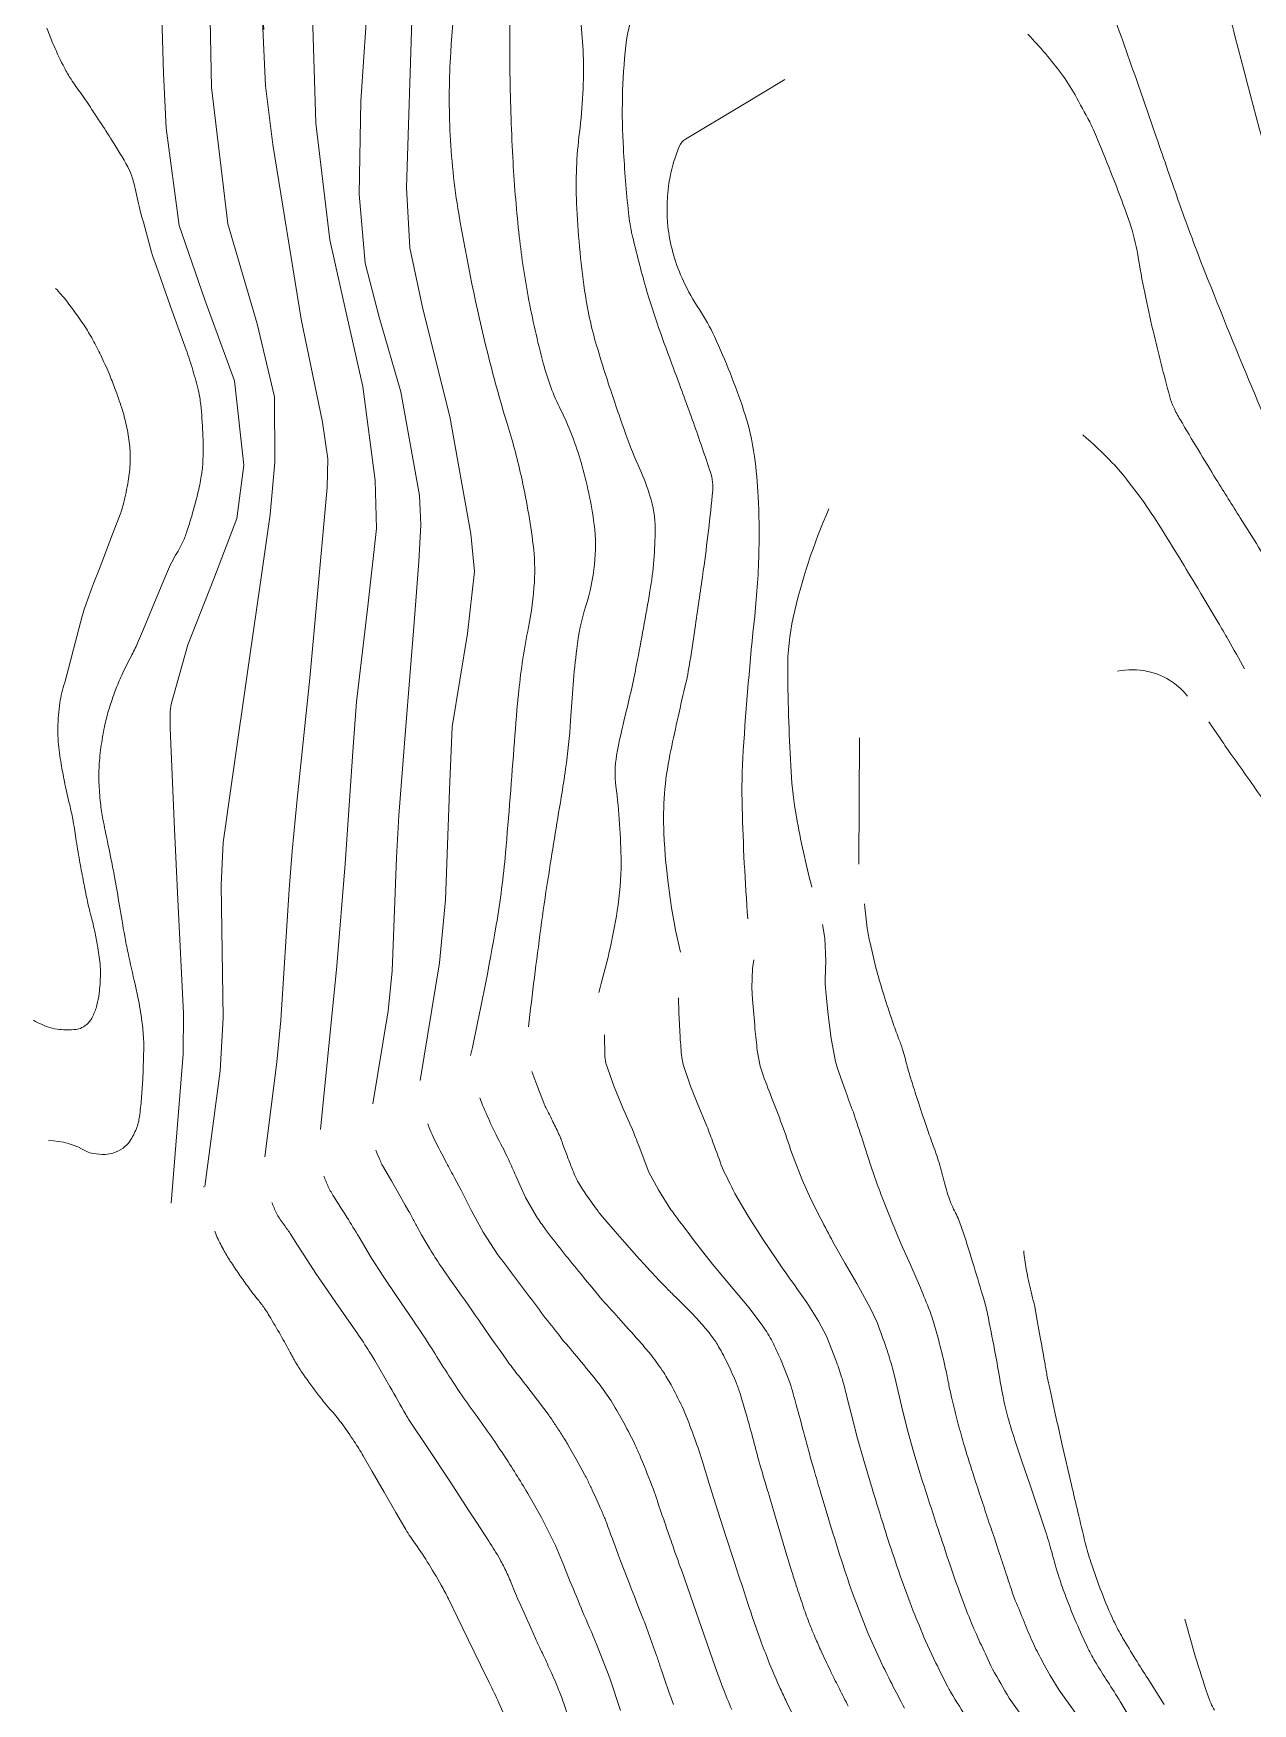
# Model space of a CAD drawing. Header units: inches. Extents: x 115425 to 116786, y 150085 to 152399.
# Drawn here: x 115763.3 to 115832.9, y 151342.6 to 151437.8 of the extents above; entities that cross this region are included whole.
import ezdxf

# ---------------------------------------------------------------- set-up
doc = ezdxf.new("R2010")
doc.units = ezdxf.units.IN
doc.header["$MEASUREMENT"] = 0
doc.layers.add('Contour', color=7, linetype='Continuous', lineweight=0, true_color=0xbed2ff)

msp = doc.modelspace()

# ---------------------------------------------------------------- linework, layer by layer
at = {"layer": 'Contour'}
for p, q in [((115810.475, 151397.664), (115810.437, 151390.446)), ((115773.053, 151372.075), (115773.06, 151372.035))]:
    msp.add_line(p, q, dxfattribs=at)
for points in [[(115776.55, 151373.752), (115777.244, 151379.149), (115777.467, 151381.559), (115777.937, 151388.996), (115778.1, 151391.182), (115778.397, 151394.161), (115779.114, 151401.058), (115780.106, 151411.933), (115780.137, 151413.564), (115779.84, 151415.656), (115778.616, 151421.541), (115777, 151431.5), (115776.589, 151434.836), (115776.332, 151440.205), (115776.488, 151438.045), (115776.184, 151442.339), (115776.496, 151451.684), (115775.716, 151460.094), (115774.157, 151468.815), (115772.288, 151479.974), (115770.691, 151486.197), (115768.455, 151492.739), (115766.278, 151500)], [(115779.72, 151375.313), (115780.665, 151384.657), (115781.137, 151390.472), (115781.591, 151397.147), (115781.771, 151399.715), (115782.426, 151405.159), (115782.912, 151409.591), (115782.854, 151412.336), (115782.151, 151417.695), (115781.194, 151421.897), (115780.25, 151426.052), (115779.452, 151432.71), (115779.23, 151440.084), (115779.397, 151445.002), (115779.732, 151449.919), (115779.883, 151453.4), (115779.418, 151457.695), (115777.08, 151475.506), (115775.642, 151483.006), (115774.045, 151488.59), (115772.608, 151493.058), (115770.412, 151500)], [(115771.203, 151371.118), (115771.898, 151379.611), (115771.9, 151381.936), (115771.585, 151388.43), (115771.394, 151392.445), (115771.156, 151398.202), (115771.14, 151399.156), (115771.196, 151399.578), (115772.154, 151402.955), (115773.639, 151406.732), (115774.95, 151410.158), (115775.345, 151413.198), (115774.824, 151418.008), (115773.134, 151422.632), (115771.655, 151426.872), (115770.914, 151432.433), (115770.763, 151435.567), (115770.584, 151441.983)], [(115782.705, 151376.784), (115783.595, 151382.08), (115783.811, 151384.353), (115784.064, 151390.835), (115784.191, 151393.217), (115784.58, 151398.077), (115785.078, 151404.232), (115785.331, 151407.711), (115785.458, 151409.803), (115785.377, 151411.477), (115784.309, 151417.383), (115783.077, 151421.643), (115782.282, 151424.727), (115781.936, 151428.653), (115782.028, 151433.97), (115782.459, 151440.444)], [(115785.409, 151378.116), (115786.523, 151384.813), (115786.859, 151388.411), (115787.079, 151394.698), (115787.239, 151398.287), (115788.107, 151403.61), (115788.507, 151407.15), (115788.304, 151409.286), (115787.104, 151415.985), (115785.561, 151422.115), (115784.823, 151425.608), (115784.632, 151429.035), (115784.95, 151439.156)], [(115773.127, 151372.066), (115773.994, 151378.655), (115774.172, 151381.686), (115774.054, 151389.27), (115774.172, 151391.688), (115774.631, 151394.902), (115775.692, 151402.324), (115776.294, 151406.53), (115776.845, 151410.387), (115777.115, 151413.373), (115777.099, 151417.097), (115776.114, 151421.259), (115774.437, 151426.973), (115773.505, 151434.749), (115773.424, 151438.622)]]:
    msp.add_lwpolyline(points, dxfattribs=at)
for points in [[(115843.155, 151406.728, -0.005242), (115841.425, 151409.996, -0.009547), (115840.528, 151411.819, -0.00122), (115838.201, 151416.819, -0.012914), (115837.994, 151417.297, -0.017493), (115837.264, 151419.321, -0.004528), (115834.788, 151427.253, -0.011973), (115831.923, 151437.623, 0.024924), (115830.417, 151442.57), (115829.189, 151445.972), (115827.875, 151449.614), (115825.969, 151454.91), (115825.881, 151455.158), (115825.841, 151455.272), (115824.765, 151458.456, -0.0032), (115823.648, 151461.834, 0.003737), (115822.689, 151464.725, 0.026163), (115822.59, 151464.972, 0.002175), (115821.238, 151467.868, 0.03777), (115819.867, 151470.28, 0.026383), (115817.481, 151473.452)], [(115800.261, 151385.433, -0.045628), (115799.318, 151392.233, -0.062506), (115799.668, 151396.696, -0.007343), (115800.519, 151400.54, 0.019246), (115800.809, 151402.014, 0.002533), (115801.123, 151404.084, 0.001681), (115801.57, 151407.206, 0.010345), (115802.109, 151411.757, 0.074412), (115802.076, 151412.397, 0.03058), (115801.93, 151412.944, 0.005696), (115800.936, 151415.816, 0.003552), (115799.864, 151418.735, -0.004567), (115799.035, 151421.007, -0.015553), (115798.287, 151423.344, -0.012391), (115797.514, 151426.325, -0.031682), (115797.301, 151427.599, -0.011129), (115797.007, 151431.263, -0.040715), (115797.145, 151437.131, -0.090441), (115797.894, 151439.683, -0.00815), (115798.523, 151440.885, 0.00342), (115800.049, 151443.734, 0.005164), (115801.812, 151447.17, 0.005507), (115804.735, 151453.174)], [(115839.691, 151405.065, -0.002979), (115839.218, 151405.691, -0.011561), (115839.101, 151405.856, -0.008169), (115837.096, 151408.933, -0.015987), (115836.148, 151410.552, -0.015547), (115834.907, 151413.017, -0.009436), (115833.069, 151417.173, -0.005136), (115830.187, 151424.241, -0.009609), (115828.758, 151428.062, -0.002233), (115827.416, 151431.929, 0.002434), (115826.183, 151435.475, 0.001147), (115824.618, 151439.876, 0.008276), (115824.39, 151440.482), (115824.332, 151440.624), (115823.946, 151441.528, 0.007229), (115822.845, 151444.001, 0.007217), (115821.671, 151446.444, 0.016077), (115821.413, 151446.922, 0.002988), (115819.932, 151449.435, 0.025511), (115819.427, 151450.189, 0.0126), (115818.292, 151451.634)], [(115788.289, 151379.535, 0.012639), (115789.756, 151386.988, 0.020712), (115790.282, 151391.09, 0.003252), (115790.789, 151397.444, -0.007147), (115791.043, 151400.333, -0.024299), (115791.592, 151403.959, 0.034302), (115791.93, 151406.537, 0.046591), (115791.863, 151408.662, 0.024637), (115791.169, 151412.615, 0.019174), (115790.362, 151415.634, -0.014633), (115789.268, 151419.579, -0.018401), (115787.616, 151427.55, -0.031167), (115787.111, 151432.332, -0.026692), (115787.157, 151436.75, -0.015676), (115787.871, 151444.234, -0.00731)], [(115791.592, 151381.163, -0.004143), (115792.295, 151386.789, -0.006189), (115792.699, 151389.557, -0.001342), (115793.46, 151394.267, 0.003901), (115793.713, 151395.888, 0.022982), (115793.994, 151398.649, -0.015579), (115794.347, 151402.725, -0.046039), (115794.869, 151405.18, 0.048001), (115795.361, 151407.537, 0.059969), (115795.338, 151409.822, 0.03783), (115794.6, 151413.361, 0.044946), (115793.44, 151416.346, -0.050482), (115792.435, 151419.016, -0.018623), (115791.576, 151422.826, -0.019665), (115791.041, 151426.486, -0.012949), (115790.697, 151430.777, -0.010971), (115790.534, 151435.856, -0.013111), (115790.641, 151442.503, -0.037006)], [(115795.601, 151383.138, 0.03056), (115796.656, 151387.783, 0.041871), (115796.876, 151390.574, 0.031822), (115796.579, 151394.892, -0.078644), (115796.623, 151396.652, -0.015752), (115797.129, 151398.991, 0.012901), (115797.763, 151401.843, 0.003257), (115798.155, 151403.916, 0.003215), (115798.524, 151406.022, 0.041815), (115798.82, 151409.554, 0.076939), (115798.524, 151411.466, 0.028899), (115797.958, 151412.946, -0.020568), (115797.13, 151415.012, -0.00573), (115796.167, 151417.832, -0.007409), (115795.479, 151420.033, -0.037032), (115794.797, 151423.174, -0.023873), (115794.339, 151428.136, -0.042549), (115794.503, 151432.174, 0.038623), (115794.719, 151436.62, 0.052193), (115794.204, 151440.468, -0.073998)], [(115768.26, 151388.072, 0.003188), (115767.972, 151389.73, 0.005581), (115767.791, 151390.674, 0.00175), (115767.44, 151392.366, -0.004607), (115767.31, 151393.01, -0.020636), (115767.172, 151393.94, -0.016459), (115767.085, 151395.116, -0.025888), (115767.095, 151396.05, -0.020124), (115767.218, 151397.245, -0.017371), (115767.429, 151398.421, -0.022423), (115767.665, 151399.316, -0.014328), (115768.028, 151400.375, -0.017498), (115768.381, 151401.221, -0.017937), (115768.917, 151402.289, 0.025379), (115769.285, 151403.051), (115769.626, 151403.861), (115770.124, 151405.051), (115770.544, 151406.062), (115770.993, 151407.146, -0.040825), (115771.532, 151408.189, 0.046991), (115771.989, 151409.102, 0.014658), (115772.106, 151409.432, 0.005612), (115772.377, 151410.305, 0.014153), (115772.75, 151411.701, 0.019919), (115772.946, 151412.708, 0.031525), (115773.021, 151413.531, 0.01714), (115773.01, 151415.048, 0.015868), (115772.891, 151416.666, 0.032306), (115772.756, 151417.452, 0.013771), (115772.441, 151418.628, 0.013686), (115772.06, 151419.792), (115771.593, 151421.092), (115771.174, 151422.259), (115770.342, 151424.588), (115770.161, 151425.105, -0.016264), (115770.085, 151425.351, -0.001766), (115769.464, 151427.635, -0.014596), (115769.147, 151428.978, 0.027089), (115768.957, 151429.697, 0.048697), (115768.732, 151430.218, 0.015876), (115767.842, 151431.709, 0.001593), (115767.124, 151432.823, 0.002542), (115766.668, 151433.517, 0.00926), (115766.062, 151434.394, -0.009899), (115765.496, 151435.215, -0.027073), (115765.116, 151435.865, -0.014459), (115764.508, 151437.135, -0.021072), (115764.117, 151438.128, -0.019467)], [(115836.14, 151403.359, 0.007104), (115834.855, 151405.891, 0.018066), (115834.3, 151406.86, 0.001923), (115832.205, 151410.201, -0.002937), (115830.839, 151412.39, -0.004611), (115828.777, 151415.807, -0.023409), (115828.409, 151416.502, -0.044149), (115828.189, 151417.101, -0.007232), (115827.231, 151420.868, -0.017889), (115826.358, 151425.199, 0.040902), (115825.889, 151427.076, 0.007431), (115825.586, 151427.928, 0.004154), (115825.009, 151429.44, 0.004199), (115824.179, 151431.51, 0.007787), (115823.705, 151432.615, 0.018821), (115823.623, 151432.78, 0.001975), (115822.781, 151434.322, 0.033816), (115822.007, 151435.525, 0.032585), (115820.092, 151437.778)], [(115804.108, 151387.328, -0.012048), (115803.785, 151393.669, -0.022756), (115803.847, 151396.925, -0.010463), (115804.503, 151404.602, 0.021304), (115804.743, 151408.379, 0.017152), (115804.703, 151411.408, 0.022604), (115804.49, 151413.697, 0.046034), (115803.868, 151416.352, 0.027863), (115802.208, 151420.535, 0.037873), (115801.344, 151422.083, -0.036186), (115800.434, 151423.7, -0.078437), (115799.573, 151426.654, -0.080507), (115799.674, 151429.651, -0.049215), (115800.194, 151431.377, -0.161342), (115800.561, 151431.804), (115803.729, 151433.703), (115806.222, 151435.197)], [(115765.135, 151400.803), (115765.456, 151402.05), (115765.631, 151402.719), (115766.127, 151404.592), (115766.143, 151404.651, -0.01694), (115766.313, 151405.19, -0.007057), (115766.782, 151406.461), (115767.089, 151407.252), (115767.514, 151408.35), (115767.828, 151409.166), (115768.26, 151410.302, 0.029798), (115768.484, 151411.018, 0.017083), (115768.756, 151412.296, 0.035377), (115768.868, 151413.374, 0.037087), (115768.827, 151414.408, 0.024507), (115768.654, 151415.454, 0.024873), (115768.383, 151416.463, 0.009892), (115767.997, 151417.581, 0.01274), (115767.659, 151418.435, 0.011601), (115767.188, 151419.474, 0.013332), (115766.733, 151420.357, 0.017826), (115766.236, 151421.189, 0.014833), (115765.247, 151422.564, 0.008942), (115764.613, 151423.291)], [(115832.455, 151401.59, 0.002644), (115831.508, 151403.267, 0.004535), (115830.943, 151404.237), (115829.963, 151405.881), (115829.78, 151406.188, 0.005521), (115827.67, 151409.627, 0.01121), (115826.575, 151411.286), (115826.518, 151411.364), (115825.82, 151412.278, 0.027624), (115824.904, 151413.344, 0.025551), (115823.218, 151414.931)], [(115807.763, 151389.129, -0.019588), (115806.882, 151393.148, -0.029408), (115806.578, 151395.715, -0.006487), (115806.448, 151398.541, -0.006109), (115806.386, 151401.544, -0.056906), (115806.7, 151404.519, -0.04937), (115808.734, 151410.71)], [(115829.2, 151400.028, 0.03687), (115828.799, 151400.462, 0.03687), (115828.338, 151400.832, 0.097022), (115826.923, 151401.447, 0.108677), (115825.198, 151401.448)], [(115763.344, 151381.544, 0.044144), (115764.279, 151381.129, 0.058052), (115764.834, 151381.02, 0.040146), (115765.759, 151381.021, 0.100452), (115766.117, 151381.125, 0.083638), (115766.466, 151381.389, 0.077935), (115766.731, 151381.777, 0.042371), (115766.965, 151382.402, 0.040903), (115767.098, 151383.081, 0.020697), (115767.172, 151384.149, 0.035637), (115767.145, 151384.77, 0.011716), (115767.003, 151385.796, 0.014647), (115766.846, 151386.609, 0.008911), (115766.57, 151387.748, -0.013117), (115766.389, 151388.524, -0.003163), (115766.184, 151389.554, -0.002917), (115765.975, 151390.673, -0.008022), (115765.77, 151391.926, 0.009262), (115765.589, 151393.011, 0.012822), (115765.414, 151393.836, -0.00778), (115765.111, 151395.191, -0.0084), (115764.927, 151396.164, -0.008575), (115764.759, 151397.426, -0.033721), (115764.777, 151398.952, -0.006702), (115764.853, 151399.65, -0.041243), (115765.135, 151400.803)], [(115833.414, 151394.265, 0.005875), (115831.634, 151396.785, -0.008485), (115831.043, 151397.653), (115830.419, 151398.567)], [(115764.206, 151374.687, -0.130245), (115766.388, 151374.064, 0.069273), (115766.748, 151373.946, 0.052929), (115767.439, 151373.894, 0.072957), (115767.935, 151373.983, 0.078706), (115768.462, 151374.257, 0.084373), (115768.845, 151374.656, 0.055423), (115769.219, 151375.362, 0.061739), (115769.398, 151376.057, 0.010422), (115769.509, 151377.075, 0.010143), (115769.58, 151378.124, 0.00628), (115769.638, 151379.83, 0.016773), (115769.631, 151380.47, 0.022316), (115769.538, 151381.502, 0.016644), (115769.306, 151382.871, 0.006326), (115769.148, 151383.597, -0.002553), (115768.744, 151385.393, -0.009161), (115768.553, 151386.346, -0.005078), (115768.258, 151388.073)], [(115810.763, 151388.18, 0.013392), (115810.925, 151386.791, 0.022153), (115811.082, 151385.96), (115811.422, 151384.531), (115811.467, 151384.359, 0.007685), (115811.867, 151383, 0.00679), (115812.365, 151381.476, 0.010511), (115812.715, 151380.516, -0.01578), (115812.942, 151379.875, -0.016319), (115813.153, 151379.125, 0.014355), (115813.39, 151378.273, 0.003596), (115813.746, 151377.151, 0.002788), (115814.224, 151375.711, 0.00589), (115814.546, 151374.793, -0.004935), (115814.932, 151373.699, -0.025865), (115815.257, 151372.561, 0.026659), (115815.573, 151371.457, 0.036448), (115815.957, 151370.564, -0.03918), (115816.309, 151369.73, -0.003892), (115816.594, 151368.853, -0.002512), (115817.018, 151367.489, -0.002242), (115817.566, 151365.664, -0.009879), (115817.68, 151365.247, -0.011818), (115817.781, 151364.803, -0.002579), (115818.186, 151362.757, -0.006454), (115818.461, 151361.217, 0.009253), (115818.66, 151360.143, 0.015883), (115818.953, 151358.908, 0.014656), (115819.352, 151357.59), (115819.771, 151356.349), (115820.215, 151355.037), (115820.691, 151353.615), (115821.094, 151352.406, -0.015228), (115821.447, 151351.223, 0.012212), (115821.879, 151349.744, 0.013796), (115822.258, 151348.658, 0.010033), (115822.851, 151347.191, 0.012834), (115823.516, 151345.738, 0.021146), (115823.979, 151344.886, 0.009858), (115824.649, 151343.817, -0.009337), (115825.357, 151342.689), (115826.353, 151341.027)], [(115822.778, 151342.065), (115821.867, 151343.349), (115821.353, 151344.181), (115820.945, 151344.924, -0.004989), (115820.423, 151345.942), (115820.363, 151346.072, -0.009537), (115819.872, 151347.24, 0.011234), (115819.368, 151348.46), (115819.219, 151348.865, 0.003874), (115818.851, 151349.964, 0.003466), (115818.476, 151351.117), (115818.224, 151351.869, 0.011911), (115817.971, 151352.621, -0.013742), (115817.586, 151353.78, -0.005887), (115816.876, 151355.946, -0.00594), (115816.362, 151357.627, -0.003631), (115816.035, 151358.815, -0.002681), (115815.728, 151360.058, -0.008964), (115815.569, 151360.821, 0.010455), (115815.397, 151361.656, 0.00601), (115815.033, 151363.153, 0.010109), (115814.745, 151364.201, 0.004789), (115814.492, 151364.979, 0.002994), (115813.955, 151366.293), (115813.406, 151367.551), (115812.848, 151368.81, -0.002194), (115812.23, 151370.298, -0.017932), (115811.927, 151371.061, -0.003787), (115811.492, 151372.197), (115811.135, 151373.239), (115810.66, 151374.724, -0.004434), (115810.13, 151376.298, -0.004187), (115809.675, 151377.525), (115809.232, 151378.788), (115809.118, 151379.194), (115808.873, 151380.508), (115808.696, 151381.85), (115808.57, 151382.969), (115808.52, 151383.631, -0.005757), (115808.538, 151384.454), (115808.562, 151384.94), (115808.504, 151386.234), (115808.374, 151387.003)], [(115819.586, 151342.082), (115819.016, 151342.885, 0.001289), (115818.074, 151344.537), (115817.968, 151344.737, 0.009712), (115817.356, 151346.064, 0.002047), (115816.807, 151347.308, 0.001443), (115816.181, 151348.949, 0.002326), (115815.551, 151350.742, 0.007379), (115814.872, 151352.776, 0.009778), (115814.398, 151354.251, 0.001298), (115813.926, 151355.735), (115813.546, 151357.017), (115813.202, 151358.251), (115812.872, 151359.554), (115812.495, 151361.188), (115812.367, 151361.703, 0.00506), (115812.009, 151362.872, -0.006811), (115811.504, 151364.276), (115811.086, 151365.148), (115810.326, 151366.524), (115809.669, 151367.666), (115808.966, 151368.916, -0.004327), (115808.284, 151370.213), (115807.709, 151371.334), (115807.203, 151372.442), (115806.69, 151373.768, 0.002321), (115806.127, 151375.414, 0.006619), (115805.531, 151376.951, 0.002034), (115804.979, 151378.409), (115804.816, 151378.924), (115804.647, 151379.816, 0.003414), (115804.516, 151381.063, 0.010705), (115804.381, 151382.738), (115804.341, 151383.401), (115804.372, 151384.499), (115804.443, 151384.998)], [(115816.679, 151341.59, 0.00505), (115815.671, 151343.243, 0.006535), (115815.513, 151343.527, 0.001644), (115814.838, 151344.889), (115814.246, 151346.156, 0.002479), (115813.54, 151347.852, 0.006395), (115812.777, 151349.91, 0.006142), (115812.117, 151351.896, 0.001349), (115811.563, 151353.654, 0.001851), (115811.141, 151355.023), (115810.725, 151356.429), (115810.365, 151357.698), (115810.017, 151359.049), (115809.763, 151360.062, 0.005832), (115809.505, 151361.074, -0.003605), (115809.173, 151362.06), (115808.594, 151363.531), (115808.143, 151364.394), (115807.478, 151365.441, -0.003156), (115806.707, 151366.529, -0.002038), (115805.759, 151367.876), (115804.973, 151369.057), (115804.123, 151370.383), (115803.361, 151371.671, 0.002379), (115802.66, 151373.108, 0.005296), (115802.138, 151374.53, 0.002689), (115801.772, 151375.508), (115801.214, 151376.838), (115800.835, 151377.783), (115800.413, 151379.023, 0.010281), (115800.337, 151379.422, -0.008182), (115800.248, 151380.582), (115800.181, 151381.984), (115800.147, 151382.835)], [(115813.053, 151342.321, -0.008592), (115812.317, 151343.714, -0.007338), (115811.685, 151345.004, -0.001374), (115810.925, 151346.697), (115810.077, 151348.866, -0.000946), (115809.362, 151351.015, -0.00109), (115808.732, 151353.052), (115808.238, 151354.706, -0.002945), (115807.89, 151355.888, 0.003282), (115807.601, 151356.891, 0.006436), (115807.301, 151358.013, 0.003908), (115806.875, 151359.606, 0.002739), (115806.511, 151360.885), (115805.974, 151362.229, 0.004593), (115805.517, 151363.206, 0.026759), (115804.97, 151364.096), (115804.185, 151365.144), (115803.265, 151366.228), (115802.086, 151367.641), (115800.997, 151369.044, 0.01583), (115800.217, 151370.07, 0.005691), (115799.721, 151370.744), (115799.007, 151371.873), (115798.469, 151372.89), (115797.9, 151374.355, -0.004647), (115797.501, 151375.379, -0.004439), (115796.877, 151376.774), (115796.474, 151377.755), (115796.016, 151379.104), (115795.956, 151379.482), (115795.922, 151380.707)], [(115791.776, 151378.619), (115792.004, 151378.023), (115792.127, 151377.704), (115792.488, 151376.777), (115792.497, 151376.755, 0.023948), (115792.615, 151376.503, -0.009109), (115792.946, 151375.851, -0.002456), (115793.313, 151375.082, -0.010548), (115793.394, 151374.901, -0.014192), (115793.507, 151374.609, 0.005344), (115793.795, 151373.827, 0.002984), (115794.068, 151373.121, 0.004868), (115794.242, 151372.69, 0.035238), (115794.459, 151372.259, 0.018546), (115794.954, 151371.49, 0.009599), (115795.566, 151370.65, 0.016538), (115795.946, 151370.181), (115796.538, 151369.501), (115797.077, 151368.887), (115797.91, 151367.945), (115798.224, 151367.593, 0.006778), (115798.568, 151367.22, 0.00265), (115799.464, 151366.282, 0.008267), (115799.977, 151365.769, -0.005507), (115800.751, 151365.003, -0.013104), (115801.372, 151364.341, -0.013381), (115801.945, 151363.662, -0.03265), (115802.374, 151363.046, -0.022114), (115802.904, 151362.073, -0.014012), (115803.404, 151360.973, -0.024106), (115803.645, 151360.313, -0.004173), (115803.961, 151359.269, -0.004623), (115804.23, 151358.321, -0.003558), (115804.617, 151356.867, 0.007782), (115804.799, 151356.204, 0.002093), (115805.079, 151355.26, -0.001829), (115805.4, 151354.18), (115805.72, 151353.082), (115805.985, 151352.172), (115806.159, 151351.589), (115806.601, 151350.149, 0.004238), (115806.874, 151349.29, 0.003235), (115807.248, 151348.172, 0.009935), (115807.599, 151347.208, 0.009916), (115807.989, 151346.256, 0.006336), (115808.341, 151345.47, 0.004425), (115808.869, 151344.356, 0.003825), (115809.338, 151343.409, 0.003654), (115809.843, 151342.425, 0.009944)], [(115807.172, 151340.936), (115806.319, 151342.666, 0.002581), (115805.96, 151343.429, -0.001997), (115805.35, 151344.849, -0.001679), (115804.868, 151346.084, -0.001682), (115804.273, 151347.811, -0.011615), (115803.799, 151349.246, -0.005838), (115803.331, 151350.682), (115802.863, 151352.116), (115802.398, 151353.552), (115801.939, 151354.991), (115801.498, 151356.44, 0.01365), (115801.017, 151357.859, 0.004679), (115800.443, 151359.347, 0.003233), (115799.791, 151360.644, 0.004125), (115799.312, 151361.46, 0.009504), (115798.627, 151362.413, 0.006431), (115798.034, 151363.115, 0.005208), (115796.858, 151364.416, 0.0084), (115795.783, 151365.618, 0.003706), (115794.442, 151367.245, 0.003902), (115793.493, 151368.408, 0.001853), (115792.566, 151369.611, -0.002894), (115792.048, 151370.354), (115791.432, 151371.436), (115790.871, 151372.673, -0.003037), (115790.468, 151373.593, 0.003133), (115789.741, 151375.018), (115789.499, 151375.5, 0.002113), (115788.973, 151376.708, 0.011859), (115788.815, 151377.128)], [(115803.191, 151342.236, -0.006918), (115802.689, 151343.464), (115802.236, 151344.664), (115801.619, 151346.475), (115801.168, 151347.787), (115800.668, 151349.212, 0.015329), (115800.194, 151350.532, 0.005659), (115799.915, 151351.316, 0.00647), (115799.54, 151352.381, 0.010129), (115799.16, 151353.477, 0.008139), (115798.721, 151354.778, 0.004922), (115798.013, 151356.58, 0.002412), (115797.642, 151357.411, 0.006368), (115796.948, 151358.752, 0.002573), (115796.305, 151359.842), (115795.626, 151360.806, 0.00143), (115794.45, 151362.251, 0.002569), (115793.522, 151363.348, 0.010355), (115792.55, 151364.579, 0.004352), (115791.646, 151365.781, 0.004627), (115790.737, 151366.982, 0.011849), (115789.853, 151368.171), (115789, 151369.452), (115788.315, 151370.707), (115787.747, 151371.865), (115787.394, 151372.527, -0.009951), (115786.914, 151373.424, -0.006603), (115786.215, 151374.762, -0.009031), (115785.982, 151375.285, -0.008499), (115785.851, 151375.636)], [(115799.865, 151342.525), (115799.602, 151343.253), (115799.524, 151343.473), (115799.432, 151343.742), (115799.199, 151344.427, -0.004207), (115798.982, 151345.089, 0.009437), (115798.881, 151345.383), (115798.831, 151345.523), (115798.536, 151346.328), (115798.206, 151347.23), (115798.189, 151347.274), (115798.161, 151347.347), (115797.822, 151348.209), (115797.638, 151348.677), (115797.454, 151349.144), (115797.426, 151349.217), (115797.093, 151350.083), (115796.846, 151350.723), (115796.732, 151351.021), (115796.689, 151351.134), (115796.381, 151351.964, -0.004367), (115796.181, 151352.518, 0.006183), (115796.039, 151352.909, 0.009948), (115795.934, 151353.171, 0.003899), (115795.648, 151353.83), (115795.43, 151354.315), (115795.234, 151354.742, 0.004976), (115794.954, 151355.329, 0.009267), (115794.795, 151355.639), (115794.656, 151355.894), (115794.309, 151356.517), (115793.957, 151357.142), (115793.814, 151357.391, 0.008708), (115793.665, 151357.636, 0.003455), (115793.276, 151358.243, 0.003715), (115792.887, 151358.83, 0.008677), (115792.714, 151359.078), (115792.472, 151359.406), (115792.111, 151359.882), (115791.744, 151360.36), (115791.498, 151360.677, 0.003848), (115791.173, 151361.09, -0.004243), (115790.878, 151361.465, -0.004729), (115790.598, 151361.833, -0.00405), (115790.279, 151362.269), (115789.912, 151362.783), (115789.701, 151363.086), (115789.416, 151363.498), (115789.131, 151363.911), (115788.718, 151364.508), (115788.56, 151364.736), (115788.37, 151365.008), (115787.981, 151365.556), (115787.754, 151365.873), (115787.394, 151366.373), (115787.11, 151366.773), (115786.812, 151367.195, -0.007128), (115786.585, 151367.53, -0.004786), (115786.258, 151368.036, -0.004566), (115785.969, 151368.504, -0.005536), (115785.738, 151368.894), (115785.498, 151369.316), (115785.247, 151369.767, -0.005329), (115784.945, 151370.331, 0.009426), (115784.771, 151370.649), (115784.566, 151371.007), (115784.27, 151371.521), (115784.02, 151371.956), (115783.769, 151372.392), (115783.717, 151372.483), (115783.271, 151373.258, -0.028009), (115783.128, 151373.543, -0.013766), (115782.887, 151374.143)], [(115779.923, 151372.651, 0.017961), (115780.171, 151372.045, 0.035529), (115780.328, 151371.754, 0.003221), (115781.226, 151370.322, -0.008404), (115781.923, 151369.177), (115782.639, 151367.984), (115783.302, 151366.946), (115784.081, 151365.787), (115785.042, 151364.397, -0.005047), (115786.072, 151362.823, 0.004837), (115786.851, 151361.592, 0.003596), (115787.674, 151360.323, 0.002262), (115788.546, 151359.104, 0.001732), (115789.466, 151357.817, 0.00274), (115790.271, 151356.627, 0.001857), (115790.968, 151355.529, 0.002505), (115791.634, 151354.428), (115792.343, 151353.184), (115793.142, 151351.591), (115793.602, 151350.451), (115793.976, 151349.516, -0.005445), (115794.678, 151347.828, -0.003611), (115795.476, 151345.961), (115796.228, 151344.027), (115796.853, 151342.177)], [(115793.867, 151341.823), (115793.609, 151342.588, 0.014943), (115793.331, 151343.33, 0.009505), (115792.837, 151344.473, 0.005105), (115792.384, 151345.442, -0.005803), (115791.987, 151346.295), (115791.719, 151346.892), (115791.153, 151348.164, -0.008236), (115790.686, 151349.265, 0.011124), (115790.335, 151350.079, 0.022399), (115789.973, 151350.784, 0.014363), (115789.329, 151351.839), (115788.631, 151352.913), (115788.215, 151353.554), (115787.073, 151355.308), (115787.069, 151355.314), (115785.908, 151357.06), (115784.747, 151358.805, -0.018765), (115784.591, 151359.059, 0.003034), (115783.679, 151360.659), (115782.82, 151362.143), (115782.658, 151362.42, 0.012869), (115782.357, 151362.9, 0.005439), (115781.605, 151364.009), (115781.046, 151364.815), (115780.599, 151365.459), (115779.926, 151366.425), (115779.623, 151366.861), (115779.503, 151367.04), (115778.741, 151368.217), (115778.417, 151368.725), (115777.998, 151369.386, 0.017011), (115777.812, 151369.655, -0.007494), (115777.378, 151370.258, -0.041967), (115777.211, 151370.548, -0.021285), (115776.955, 151371.156)], [(115773.705, 151369.52), (115773.772, 151369.306), (115773.791, 151369.258, 0.017556), (115774.186, 151368.467, 0.020296), (115774.579, 151367.81, 0.005692), (115775.068, 151367.082, 0.005906), (115775.555, 151366.391, 0.016957), (115776.201, 151365.558, -0.028316), (115776.577, 151365.051, -0.010834), (115776.805, 151364.687, -0.003593), (115777.459, 151363.571, -0.009036), (115777.999, 151362.593, 0.012754), (115778.387, 151361.904, 0.01941), (115778.751, 151361.345, 0.008903), (115779.611, 151360.174, 0.018695), (115780.366, 151359.256, -0.02352), (115780.959, 151358.521, -0.011716), (115781.653, 151357.525, -0.014603), (115782.166, 151356.698), (115782.681, 151355.812), (115783.358, 151354.641), (115784.029, 151353.476), (115784.534, 151352.6, 0.026891), (115785.071, 151351.778, -0.019748), (115785.819, 151350.668, -0.008923), (115786.61, 151349.335, -0.015575), (115787.025, 151348.549), (115787.547, 151347.476), (115788.153, 151346.229), (115788.859, 151344.789), (115789.359, 151343.768, -0.005906), (115789.907, 151342.61, -0.005179), (115790.502, 151341.276, -0.004989)], [(115827.867, 151342.527), (115826.93, 151343.996, -0.003762), (115826.232, 151345.11, -0.003455), (115825.491, 151346.333, -0.026144), (115824.983, 151347.294, -0.016251), (115824.301, 151348.903, -0.01247), (115823.679, 151350.641, -0.019931), (115823.361, 151351.752, -0.001489), (115822.941, 151353.499, -0.001678), (115822.577, 151355.051), (115822.034, 151357.414), (115821.81, 151358.397, -0.002225), (115821.333, 151360.539, -0.007082), (115821.196, 151361.214, -0.003746), (115821.066, 151361.935, 0.001893), (115820.814, 151363.362), (115820.623, 151364.414), (115820.477, 151365.198, 0.01334), (115820.399, 151365.561, -0.003705), (115820.094, 151366.863, -0.016119), (115819.996, 151367.368, -0.008033), (115819.849, 151368.388)], [(115830.728, 151342.194, -0.039763), (115830.353, 151343.061, -0.017925), (115829.046, 151347.395)]]:
    msp.add_lwpolyline(points, format="xyb", dxfattribs=at)

doc.saveas('drawing.dxf')
